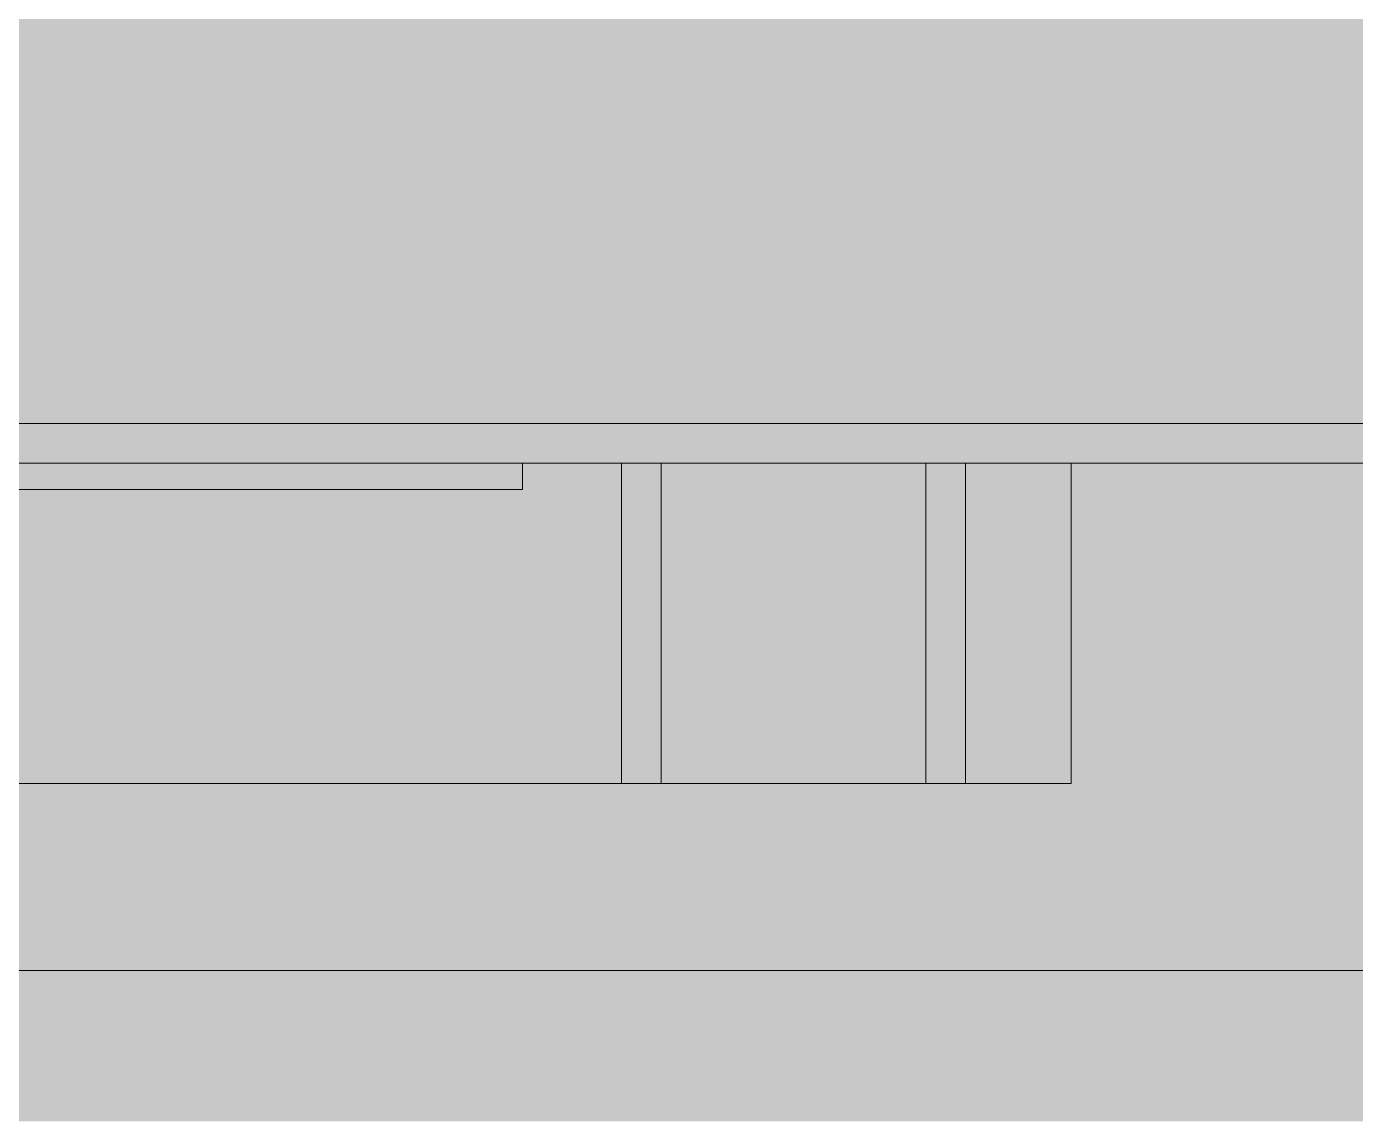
# Model space of a CAD drawing. Header units: centimetres. Extents: x -4381 to 5639, y -3920 to 4826.
# Drawn here: x 117.63 to 127.68, y 23.63 to 31.9 of the extents above; entities that cross this region are included whole.
import ezdxf
from ezdxf.xclip import XClip

# ---------------------------------------------------------------- set-up
doc = ezdxf.new("R2010")
doc.units = ezdxf.units.CM
doc.header["$MEASUREMENT"] = 0
doc.header["$XCLIPFRAME"] = 0
doc.set_wipeout_variables(frame=1)
doc.linetypes.add('Wipeout_Contour', pattern=[100, 0, -100])
for name, color, linetype, lineweight in [('0_Pen_No__1', 7, 'Continuous', 5), ('Dalles_Pen_No__1', 7, 'Continuous', 5), ('Mur de clôture_Pen_No__1', 7, 'Continuous', 5), ('Structural - Bearing_Pen_No__1', 7, 'Continuous', 5)]:
    doc.layers.add(name, color=color, linetype=linetype, lineweight=lineweight)
for name, color, linetype in [('Dalles', 7, 'Continuous'), ('Drawing & Figure', 7, 'Continuous'), ('Mur de clôture', 7, 'Continuous'), ('Structural - Bearing', 7, 'Continuous')]:
    doc.layers.add(name, color=color, linetype=linetype)
for name, color, linetype, lineweight, true_color in [('Dalles_Pen_No__178', 7, 'Continuous', 5, 0xbda888), ('Mur de clôture_Pen_No__178', 7, 'Continuous', 5, 0xbda888), ('Structural - Bearing_Pen_No__102', 7, 'Continuous', 5, 0xcccccc), ('Structural - Bearing_Pen_No__178', 7, 'Continuous', 5, 0xbda888)]:
    doc.layers.add(name, color=color, linetype=linetype, lineweight=lineweight, true_color=true_color)

# ---------------------------------------------------------------- blocks, each defined once
blk = doc.blocks.new('Drawing_12_12', base_point=(564.438, 32.204))
at = {"color": 254, "linetype": 'Wipeout_Contour', "lineweight": 0, "ltscale": 517.750826}
blk.add_wipeout([(113.08, 32.204), (113.08, 31.904), (137.68, 31.904), (137.68, 32.204)], dxfattribs=at).dxf.layer = 'Dalles'
at = {"color": 254, "linetype": 'Wipeout_Contour', "lineweight": 0, "ltscale": 1201.533047}
blk.add_wipeout([(113.38, 27.704), (113.38, 26.18), (122.13, 26.18), (122.13, 28.604), (121.38, 28.604), (121.38, 28.404), (113.38, 28.404), (113.38, 28.064), (113.38, 28.004), (113.38, 27.884)], dxfattribs=at).dxf.layer = 'Structural - Bearing'
at = {"color": 254, "linetype": 'Wipeout_Contour', "lineweight": 0, "ltscale": 505.749819}
blk.add_wipeout([(122.43, 26.18), (124.43, 26.18), (124.43, 28.604), (122.43, 28.604)], dxfattribs=at).dxf.layer = 'Structural - Bearing'
at = {"layer": 'Dalles_Pen_No__178', "linetype": 'Continuous', "ltscale": 10}
blk.add_hatch(color=256, dxfattribs=at).paths.add_polyline_path([(113.08, 32.204), (113.08, 31.904), (137.68, 31.904), (137.68, 32.204)])
at = {"layer": 'Structural - Bearing_Pen_No__178', "linetype": 'Continuous', "ltscale": 10}
for points in [[(113.38, 27.704), (113.38, 26.18), (122.13, 26.18), (122.13, 28.604), (121.38, 28.604), (121.38, 28.404), (113.38, 28.404), (113.38, 28.064), (113.38, 28.004), (113.38, 27.884)], [(122.43, 26.18), (124.43, 26.18), (124.43, 28.604), (122.43, 28.604)]]:
    blk.add_hatch(color=256, dxfattribs=at).paths.add_polyline_path(points)
at = {"color": 254, "linetype": 'Wipeout_Contour', "lineweight": 0, "ltscale": 516.172356}
blk.add_wipeout([(113.08, 31.904), (113.08, 28.904), (137.68, 28.904), (137.68, 31.904)], dxfattribs=at).dxf.layer = 'Structural - Bearing'
at = {"color": 254, "linetype": 'Wipeout_Contour', "lineweight": 0, "ltscale": 510.243522}
blk.add_wipeout([(124.73, 28.604), (124.43, 28.604), (124.43, 26.18), (124.73, 26.18)], dxfattribs=at).dxf.layer = 'Structural - Bearing'
at = {"layer": 'Structural - Bearing_Pen_No__102', "linetype": 'Continuous', "ltscale": 10}
blk.add_hatch(color=256, dxfattribs=at).paths.add_polyline_path([(113.08, 31.904), (113.08, 28.904), (137.68, 28.904), (137.68, 31.904)])
at = {"layer": 'Structural - Bearing_Pen_No__178', "linetype": 'Continuous', "ltscale": 10}
blk.add_hatch(color=256, dxfattribs=at).paths.add_polyline_path([(124.73, 28.604), (124.43, 28.604), (124.43, 26.18), (124.73, 26.18)])
at = {"color": 254, "linetype": 'Wipeout_Contour', "lineweight": 0, "ltscale": 526.47688}
blk.add_wipeout([(111.28, 28.904), (111.28, 28.604), (145.517, 28.604), (145.517, 28.904)], dxfattribs=at).dxf.layer = 'Dalles'
at = {"layer": 'Dalles_Pen_No__178', "linetype": 'Continuous', "ltscale": 10}
blk.add_hatch(color=256, dxfattribs=at).paths.add_polyline_path([(111.28, 28.904), (111.28, 28.604), (145.517, 28.604), (145.517, 28.904)])
at = {"layer": 'Dalles_Pen_No__1', "linetype": 'Continuous', "ltscale": 10}
blk.add_line((137.68, 28.904), (113.08, 28.904), dxfattribs=at)
at = {"layer": 'Structural - Bearing_Pen_No__1', "linetype": 'Continuous', "ltscale": 10}
blk.add_line((137.68, 28.904), (113.08, 28.904), dxfattribs=at)
at = {"color": 254, "linetype": 'Wipeout_Contour', "lineweight": 0, "ltscale": 483.167135}
blk.add_wipeout([(113.38, 28.604), (113.38, 28.404), (121.38, 28.404), (121.38, 28.604)], dxfattribs=at).dxf.layer = 'Dalles'
at = {"color": 254, "linetype": 'Wipeout_Contour', "lineweight": 0, "ltscale": 501.262315}
blk.add_wipeout([(122.43, 28.604), (122.13, 28.604), (122.13, 26.18), (122.43, 26.18)], dxfattribs=at).dxf.layer = 'Structural - Bearing'
at = {"color": 254, "linetype": 'Wipeout_Contour', "lineweight": 0, "ltscale": 513.369232}
blk.add_wipeout([(125.53, 28.604), (125.23, 28.604), (125.23, 26.18), (125.53, 26.18)], dxfattribs=at).dxf.layer = 'Structural - Bearing'
at = {"layer": 'Dalles_Pen_No__178', "linetype": 'Continuous', "ltscale": 10}
blk.add_hatch(color=256, dxfattribs=at).paths.add_polyline_path([(113.38, 28.604), (113.38, 28.404), (121.38, 28.404), (121.38, 28.604)])
at = {"layer": 'Structural - Bearing_Pen_No__178', "linetype": 'Continuous', "ltscale": 10}
for points in [[(122.43, 28.604), (122.13, 28.604), (122.13, 26.18), (122.43, 26.18)], [(125.53, 28.604), (125.23, 28.604), (125.23, 26.18), (125.53, 26.18)]]:
    blk.add_hatch(color=256, dxfattribs=at).paths.add_polyline_path(points)
at = {"color": 254, "linetype": 'Wipeout_Contour', "lineweight": 0, "ltscale": 511.805963}
blk.add_wipeout([(125.23, 28.604), (124.73, 28.604), (124.73, 26.18), (125.23, 26.18)], dxfattribs=at).dxf.layer = 'Structural - Bearing'
at = {"layer": 'Structural - Bearing_Pen_No__178', "linetype": 'Continuous', "ltscale": 10}
blk.add_hatch(color=256, dxfattribs=at).paths.add_polyline_path([(125.23, 28.604), (124.73, 28.604), (124.73, 26.18), (125.23, 26.18)])
at = {"color": 254, "linetype": 'Wipeout_Contour', "lineweight": 0, "ltscale": 761.652181}
blk.add_wipeout([(117.28, 26.18), (117.28, 24.767), (129.781, 24.767), (129.781, 28.604), (125.53, 28.604), (125.53, 26.18)], dxfattribs=at).dxf.layer = 'Mur de clôture'
at = {"layer": '0_Pen_No__1', "linetype": 'Continuous', "lineweight": 0, "ltscale": 10, "true_color": 0x000000}
blk.add_hatch(color=18, dxfattribs=at).paths.add_polyline_path([(101.443, 23.625), (149.855, 23.625), (149.855, 33.266), (149.647, 33.229), (147.352, 33.341), (145.817, 33.404), (145.817, 29.461), (145.517, 29.161), (145.517, 33.842), (144.602, 33.473), (143.982, 33.14), (142.07, 32.702), (140.096, 32.511), (137.68, 32.204), (137.68, 32.142), (111.033, 32.142), (109.033, 32.142), (105.223, 32.317), (105.225, 29.462), (104.923, 29.16), (104.923, 32.318), (101.443, 32.166)])
at = {"layer": 'Mur de clôture_Pen_No__178', "linetype": 'Continuous', "ltscale": 10}
blk.add_hatch(color=256, dxfattribs=at).paths.add_polyline_path([(117.28, 26.18), (117.28, 24.767), (129.781, 24.767), (129.781, 28.604), (125.53, 28.604), (125.53, 26.18)])
at = {"layer": 'Dalles_Pen_No__1', "linetype": 'Continuous', "ltscale": 10}
for p, q in [((145.517, 28.604), (111.58, 28.604)), ((121.38, 28.604), (121.38, 28.404)), ((121.38, 28.404), (113.38, 28.404))]:
    blk.add_line(p, q, dxfattribs=at)
at = {"layer": 'Mur de clôture_Pen_No__1', "linetype": 'Continuous', "ltscale": 10}
blk.add_line((129.781, 24.767), (117.28, 24.767), dxfattribs=at)
at = {"layer": 'Structural - Bearing_Pen_No__1', "linetype": 'Continuous', "ltscale": 10}
for p, q in [((122.13, 26.18), (122.13, 28.604)), ((122.43, 28.604), (122.43, 26.18)), ((124.43, 28.604), (124.43, 26.18)), ((124.73, 26.18), (124.73, 28.604)), ((125.53, 26.18), (125.53, 28.604)), ((122.13, 26.18), (113.38, 26.18)), ((122.43, 26.18), (122.13, 26.18)), ((124.43, 26.18), (122.43, 26.18)), ((124.43, 26.18), (124.73, 26.18)), ((124.73, 26.18), (125.23, 26.18)), ((125.23, 26.18), (125.53, 26.18))]:
    blk.add_line(p, q, dxfattribs=at)

msp = doc.modelspace()

# ---------------------------------------------------------------- block references
at = {"layer": 'Drawing & Figure', "color": 151, "linetype": 'Continuous', "lineweight": 5, "ltscale": 10, "true_color": 0x80c2ff}
ref = msp.add_blockref('Drawing_12_12', (564.43842, 32.20361), dxfattribs=at)
XClip(ref).set_block_clipping_path([(101.4426918859, 23.6253966175), (149.8554874385, 45.1170657245)])

doc.saveas('drawing.dxf')
